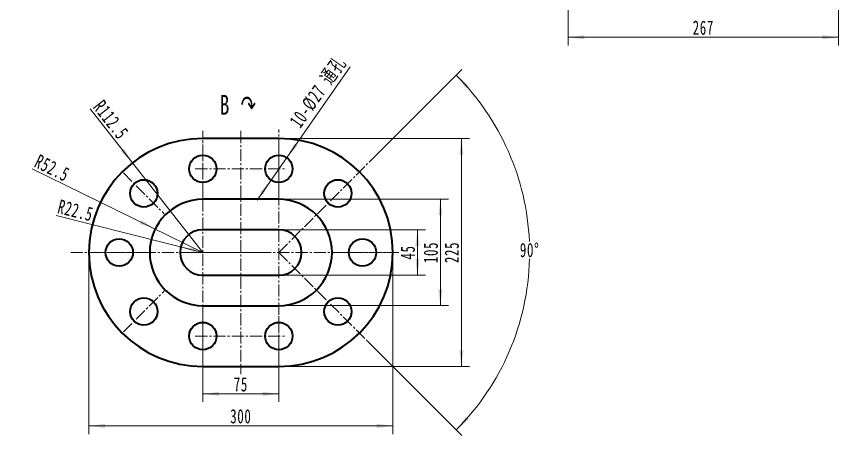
# Model space of a CAD drawing. Header units: millimetres. Extents: x -1112 to 2613, y -594 to 620.
# Drawn here: x 1109 to 1920, y -505 to -92 of the extents above; entities that cross this region are included whole.
import ezdxf

# ---------------------------------------------------------------- set-up
doc = ezdxf.new("R2010")
doc.units = ezdxf.units.MM
doc.linetypes.add('点画线', pattern=[18, 12, -2, 2, -2])
doc.layers.get('0').update_dxf_attribs({"lineweight": 35})
for name, color, linetype, lineweight in [('中心线层', 1, '点画线', 18), ('尺寸线层', 3, 'Continuous', 18), ('文字图层', 3, 'Continuous', 18), ('粗实线层', 7, 'Continuous', 35)]:
    doc.layers.add(name, color=color, linetype=linetype, lineweight=lineweight)
doc.styles.add('标准', font='', dxfattribs={"width": 0.667})
doc.styles.get('标准').set_extended_font_data('宋体')
doc.dimstyles.new('标准', dxfattribs={"dimscale": 4, "dimtxt": 3.5, "dimasz": 4, "dimexe": 2, "dimexo": 0, "dimtad": 1, "dimdsep": 46, "dimtxsty": '标准', "dimblk": '_CAXARROW', "dimcen": 0, "dimdle": 8, "dimazin": 2, "dimtfac": 0.707107, "dimtdec": 3, "dimtmove": 2, "dimatfit": 3, "dimfxl": 1, "dimfrac": 2, "dimtolj": 1, "dimarcsym": 1})

# ---------------------------------------------------------------- blocks, each defined once
blk = doc.blocks.new('*X18')
at = {"layer": '尺寸线层', "linetype": 'Continuous'}
for points in [[(1292.63, -464.27), (1308.63, -462.27), (1308.63, -466.27)], [(1367.63, -464.27), (1351.63, -462.27), (1351.63, -466.27)]]:
    blk.add_hatch(color=0, dxfattribs=at).paths.add_polyline_path(points, flags=0)
at = {"layer": '尺寸线层', "color": 0, "linetype": 'Continuous'}
for p, q in [((1292.63, -407.19), (1292.63, -472.27)), ((1367.63, -407.19), (1367.63, -472.27)), ((1292.63, -464.27), (1367.63, -464.27))]:
    blk.add_line(p, q, dxfattribs=at)
at = {"layer": '尺寸线层', "color": 0, "insert": (1330.13, -454.93), "char_height": 14, "width": 28, "attachment_point": 5, "line_spacing_factor": 1.15057, "style": '标准'}
blk.add_mtext('\\T1.1;75', dxfattribs=at)
blk = doc.blocks.new('_CAXARROW')
blk.add_hatch(color=0).paths.add_polyline_path([(0, 0), (-1, 0.125), (-1, -0.125)], flags=0)
blk = doc.blocks.new('*X19')
at = {"layer": '尺寸线层', "linetype": 'Continuous'}
for points in [[(1542.68, -149.64), (1552.16, -162.68), (1555.12, -159.99)], [(1542.68, -499.74), (1552.16, -486.71), (1555.12, -489.39)]]:
    blk.add_hatch(color=0, dxfattribs=at).paths.add_polyline_path(points, flags=0)
at = {"layer": '尺寸线层', "color": 0, "linetype": 'Continuous'}
for p, q in [((1464.68, -227.64), (1548.34, -143.98)), ((1455.41, -412.48), (1548.34, -505.4))]:
    blk.add_line(p, q, dxfattribs=at)
for start, end in [(2.52194, 45), (315, 358.53931)]:
    blk.add_arc((1367.63, -324.69), 247.56, start, end, dxfattribs=at)
at = {"layer": '尺寸线层', "color": 0, "insert": (1615.18, -322.4), "char_height": 14, "width": 37.9363, "attachment_point": 5, "line_spacing_factor": 1.15057, "style": '标准'}
blk.add_mtext('\\T1.1;90%%D', dxfattribs=at)
blk = doc.blocks.new('*X22')
at = {"layer": '尺寸线层', "linetype": 'Continuous'}
for points in [[(1375.37, -231.14), (1386.19, -219.18), (1382.92, -216.88)], [(1359.88, -253.25), (1352.34, -267.5), (1349.06, -265.2)]]:
    blk.add_hatch(color=0, dxfattribs=at).paths.add_polyline_path(points, flags=0)
at = {"layer": '尺寸线层', "color": 0, "linetype": 'Continuous'}
blk.add_line((1438.14, -141.56), (1346.11, -272.9), dxfattribs=at)
at = {"layer": '尺寸线层', "color": 0, "insert": (1406.71, -166.37), "char_height": 14, "width": 153.4145, "attachment_point": 5, "rotation": 54.98235, "line_spacing_factor": 1.15057, "style": '标准'}
blk.add_mtext('\\T1.1;{\\C3;10-%%C27 通孔}', dxfattribs=at)
blk = doc.blocks.new('*X37')
at = {"layer": '尺寸线层', "linetype": 'Continuous'}
for points in [[(1653.17, -112.29), (1669.17, -110.29), (1669.17, -114.29)], [(1920.17, -112.29), (1904.17, -110.29), (1904.17, -114.29)]]:
    blk.add_hatch(color=0, dxfattribs=at).paths.add_polyline_path(points, flags=0)
at = {"layer": '尺寸线层', "color": 0, "linetype": 'Continuous'}
for p, q in [((1920.17, 195.4), (1920.17, -120.29)), ((1653.17, 67.65), (1653.17, -120.29)), ((1653.17, -112.29), (1920.17, -112.29))]:
    blk.add_line(p, q, dxfattribs=at)
at = {"layer": '尺寸线层', "color": 0, "insert": (1786.67, -102.87), "char_height": 14, "width": 39.8143, "attachment_point": 5, "line_spacing_factor": 1.15057, "style": '标准'}
blk.add_mtext('\\T1.1;267', dxfattribs=at)
blk = doc.blocks.new('*X38')
at = {"layer": '尺寸线层', "linetype": 'Continuous'}
for points in [[(1180.13, -495.87), (1196.13, -493.87), (1196.13, -497.87)], [(1480.13, -495.87), (1464.13, -493.87), (1464.13, -497.87)]]:
    blk.add_hatch(color=0, dxfattribs=at).paths.add_polyline_path(points, flags=0)
at = {"layer": '尺寸线层', "color": 0, "linetype": 'Continuous'}
for p, q in [((1180.13, -324.69), (1180.13, -503.87)), ((1480.13, -324.69), (1480.13, -503.87)), ((1180.13, -495.87), (1480.13, -495.87))]:
    blk.add_line(p, q, dxfattribs=at)
at = {"layer": '尺寸线层', "color": 0, "insert": (1330.13, -486.45), "char_height": 14, "width": 39.8143, "attachment_point": 5, "line_spacing_factor": 1.15057, "style": '标准'}
blk.add_mtext('\\T1.1;300', dxfattribs=at)
blk = doc.blocks.new('*X44')
at = {"layer": '尺寸线层', "linetype": 'Continuous'}
for points in [[(1504.44, -302.19), (1506.44, -318.19), (1502.44, -318.19)], [(1504.44, -347.19), (1506.44, -331.19), (1502.44, -331.19)]]:
    blk.add_hatch(color=0, dxfattribs=at).paths.add_polyline_path(points, flags=0)
at = {"layer": '尺寸线层', "color": 0, "linetype": 'Continuous'}
for p, q in [((1361.39, -302.19), (1512.44, -302.19)), ((1504.44, -302.19), (1504.44, -347.19)), ((1367.63, -347.19), (1512.44, -347.19))]:
    blk.add_line(p, q, dxfattribs=at)
at = {"layer": '尺寸线层', "color": 0, "insert": (1495.01, -324.69), "char_height": 14, "width": 28, "attachment_point": 5, "rotation": 90, "line_spacing_factor": 1.15057, "style": '标准'}
blk.add_mtext('\\T1.1;45', dxfattribs=at)
blk = doc.blocks.new('*X45')
at = {"layer": '尺寸线层', "linetype": 'Continuous'}
for points in [[(1527.12, -272.19), (1529.12, -288.19), (1525.12, -288.19)], [(1527.12, -377.19), (1529.12, -361.19), (1525.12, -361.19)]]:
    blk.add_hatch(color=0, dxfattribs=at).paths.add_polyline_path(points, flags=0)
at = {"layer": '尺寸线层', "color": 0, "linetype": 'Continuous'}
for p, q in [((1337.95, -272.19), (1535.12, -272.19)), ((1527.12, -272.19), (1527.12, -377.19)), ((1330.13, -377.19), (1535.12, -377.19))]:
    blk.add_line(p, q, dxfattribs=at)
at = {"layer": '尺寸线层', "color": 0, "insert": (1517.66, -324.69), "char_height": 14, "width": 38.0406, "attachment_point": 5, "rotation": 90, "line_spacing_factor": 1.15057, "style": '标准'}
blk.add_mtext('\\T1.1;105', dxfattribs=at)
blk = doc.blocks.new('*X46')
at = {"layer": '尺寸线层', "linetype": 'Continuous'}
for points in [[(1547.83, -212.19), (1549.83, -228.19), (1545.83, -228.19)], [(1547.83, -437.19), (1549.83, -421.19), (1545.83, -421.19)]]:
    blk.add_hatch(color=0, dxfattribs=at).paths.add_polyline_path(points, flags=0)
at = {"layer": '尺寸线层', "color": 0, "linetype": 'Continuous'}
for p, q in [((1352.47, -212.19), (1555.83, -212.19)), ((1547.83, -212.19), (1547.83, -437.19)), ((1367.63, -437.19), (1555.83, -437.19))]:
    blk.add_line(p, q, dxfattribs=at)
at = {"layer": '尺寸线层', "color": 0, "insert": (1538.41, -324.69), "char_height": 14, "width": 39.71, "attachment_point": 5, "rotation": 90, "line_spacing_factor": 1.15057, "style": '标准'}
blk.add_mtext('\\T1.1;225', dxfattribs=at)
blk = doc.blocks.new('*X49')
at = {"layer": '尺寸线层', "linetype": 'Continuous'}
blk.add_hatch(color=0, dxfattribs=at).paths.add_polyline_path([(1223.18, -236.19), (1214.87, -222.37), (1211.73, -224.83)], flags=0)
at = {"layer": '尺寸线层', "color": 0, "linetype": 'Continuous'}
blk.add_line((1181.4, -182.95), (1292.63, -324.69), dxfattribs=at)
at = {"layer": '尺寸线层', "color": 0, "linetype": 'Continuous', "insert": (1201.85, -193.69), "char_height": 14, "width": 84.3028, "attachment_point": 5, "rotation": 308.12135, "line_spacing_factor": 1.15057, "style": '标准'}
blk.add_mtext('\\T1.1;R112.5', dxfattribs=at)
blk = doc.blocks.new('*X50')
at = {"layer": '尺寸线层', "linetype": 'Continuous'}
blk.add_hatch(color=0, dxfattribs=at).paths.add_polyline_path([(1245.48, -301.6), (1231.99, -292.76), (1230.23, -296.35)], flags=0)
at = {"layer": '尺寸线层', "color": 0, "linetype": 'Continuous'}
blk.add_line((1124.11, -242.14), (1292.63, -324.69), dxfattribs=at)
at = {"layer": '尺寸线层', "color": 0, "linetype": 'Continuous', "insert": (1143.89, -241.34), "char_height": 14, "width": 69.6124, "attachment_point": 5, "rotation": 333.90111, "line_spacing_factor": 1.15057, "style": '标准'}
blk.add_mtext('\\T1.1;R52.5', dxfattribs=at)
blk = doc.blocks.new('*X51')
at = {"layer": '尺寸线层', "linetype": 'Continuous'}
blk.add_hatch(color=0, dxfattribs=at).paths.add_polyline_path([(1270.81, -319.18), (1286.81, -321.16), (1285.83, -325.04)], flags=0)
at = {"layer": '尺寸线层', "color": 0, "linetype": 'Continuous'}
blk.add_line((1147.83, -288.14), (1292.63, -324.69), dxfattribs=at)
at = {"layer": '尺寸线层', "color": 0, "linetype": 'Continuous', "insert": (1167.01, -283.27), "char_height": 14, "width": 69.6124, "attachment_point": 5, "rotation": 345.83302, "line_spacing_factor": 1.15057, "style": '标准'}
blk.add_mtext('\\T1.1;R22.5', dxfattribs=at)

msp = doc.modelspace()

# ---------------------------------------------------------------- linework, layer by layer
at = {"layer": '中心线层'}
for p, q in [((1292.625, -446.192), (1292.625, -204.692)), ((1330.125, -204.652), (1330.125, -444.731)), ((1367.625, -440.192), (1367.625, -203.192)), ((1292.625, -270.692), (1292.625, -213.692)), ((1367.625, -270.692), (1367.625, -213.692)), ((1367.625, -324.692), (1464.676, -227.641)), ((1285.086, -242.192), (1375.165, -242.192)), ((1214.137, -246.203), (1254.442, -286.508)), ((1405.809, -286.508), (1446.114, -246.203)), ((1162.125, -324.692), (1354.125, -324.692)), ((1181.625, -324.692), (1238.625, -324.692)), ((1276.125, -324.692), (1486.125, -324.692)), ((1367.625, -324.692), (1455.412, -412.478)), ((1421.625, -324.692), (1478.625, -324.692)), ((1214.137, -403.18), (1254.442, -362.875)), ((1405.809, -362.875), (1446.114, -403.18)), ((1292.625, -435.692), (1292.625, -378.692)), ((1367.625, -435.692), (1367.625, -378.692)), ((1285.086, -407.192), (1375.165, -407.192))]:
    msp.add_line(p, q, dxfattribs=at)
at = {"layer": '粗实线层'}
for p, q in [((1367.625, -212.192), (1292.625, -212.192)), ((1367.625, -272.192), (1292.625, -272.192)), ((1367.625, -302.192), (1292.625, -302.192)), ((1292.625, -347.192), (1367.625, -347.192)), ((1292.625, -377.192), (1367.625, -377.192)), ((1292.625, -437.192), (1367.625, -437.192))]:
    msp.add_line(p, q, dxfattribs=at)
for centre in [(1292.625, -242.192), (1367.625, -242.192), (1234.289, -266.355), (1425.962, -266.355), (1210.125, -324.692), (1450.125, -324.692), (1234.289, -383.028), (1425.962, -383.028), (1292.625, -407.192), (1367.625, -407.192)]:
    msp.add_circle(centre, 13.5, dxfattribs=at)
for centre, radius, start, end in [((1292.625, -324.692), 112.5, 90, 270), ((1367.625, -324.692), 112.5, 270, 90), ((1292.625, -324.692), 52.5, 90, 270), ((1367.625, -324.692), 52.5, 270, 90), ((1292.625, -324.692), 22.5, 90, 270), ((1367.625, -324.692), 22.5, 270, 90)]:
    msp.add_arc(centre, radius, start, end, dxfattribs=at)

# ---------------------------------------------------------------- texts
at = {"layer": '文字图层', "insert": (1309.418, -188.725), "char_height": 14, "width": 67.69555, "attachment_point": 7, "line_spacing_factor": 1.12395, "style": '标准'}
msp.add_mtext('\\T1.1;{\\H1.4x;\\W0.7;B ↷}', dxfattribs=at)

# ---------------------------------------------------------------- dimensions: what is measured, and where the dimension line sits
at = {"layer": '尺寸线层'}
for base, p1, p2, picture, middle in [((1920.171, -112.289), (1653.171, 67.652), (1920.171, 195.402), '*X37', (1786.671, -102.867)), ((1480.125, -495.872), (1180.125, -324.692), (1480.125, -324.692), '*X38', (1330.125, -486.45)), ((1367.625, -464.273), (1292.625, -407.192), (1367.625, -407.192), '*X18', (1330.125, -454.93))]:
    dim = msp.add_linear_dim(base=base, p1=p1, p2=p2, dimstyle='标准', override={"dimsah": 1, "dimtzin": 0}, dxfattribs=at)
    dim.commit()
    dim.dimension.update_dxf_attribs({"geometry": picture, "text_midpoint": middle, "dimtype": 160})
dim = msp.add_diameter_dim_2p(p1=(1359.879, -253.248), p2=(1375.372, -231.135), text='{\\C3;10-<> 通孔}', dimstyle='标准', override={"dimpost": '%%C<>', "dimsah": 1, "dimtzin": 0}, dxfattribs=at)
dim.commit()
dim.dimension.update_dxf_attribs({"geometry": '*X22', "text_midpoint": (1416.128, -172.968), "dimtype": 163})
dim = msp.add_angular_dim_2l(base=(1615.177, -322.4), line1=((1367.625, -324.692), (1455.412, -412.478)), line2=((1367.625, -324.692), (1464.676, -227.641)), dimstyle='标准', override={"dimtad": 0, "dimtih": 1, "dimtoh": 1, "dimsah": 1, "dimtdec": 2, "dimtzin": 8}, dxfattribs=at)
dim.commit()
dim.dimension.update_dxf_attribs({"geometry": '*X19', "text_midpoint": (1615.177, -322.4), "dimtype": 162})
for mpoint, picture, middle in [((1223.176, -236.187), '*X49', (1194.411, -199.531)), ((1245.478, -301.596), '*X50', (1139.743, -249.799)), ((1270.81, -319.185), '*X51', (1164.705, -292.401))]:
    dim = msp.add_radius_dim(center=(1292.625, -324.692), mpoint=mpoint, dimstyle='标准', override={"dimpost": 'R<>', "dimsah": 1, "dimtzin": 0}, dxfattribs=at)
    dim.commit()
    dim.dimension.update_dxf_attribs({"geometry": picture, "text_midpoint": middle, "dimtype": 164})
for base, p1, p2, picture, middle in [((1547.833, -437.192), (1352.467, -212.192), (1367.625, -437.192), '*X46', (1538.412, -324.692)), ((1527.121, -377.192), (1337.949, -272.192), (1330.125, -377.192), '*X45', (1517.66, -324.692)), ((1504.436, -347.192), (1361.391, -302.192), (1367.625, -347.192), '*X44', (1495.014, -324.692))]:
    dim = msp.add_linear_dim(base=base, p1=p1, p2=p2, angle=270, dimstyle='标准', override={"dimsah": 1, "dimtzin": 0}, dxfattribs=at)
    dim.commit()
    dim.dimension.update_dxf_attribs({"geometry": picture, "text_midpoint": middle, "dimtype": 160})

doc.saveas('drawing.dxf')
